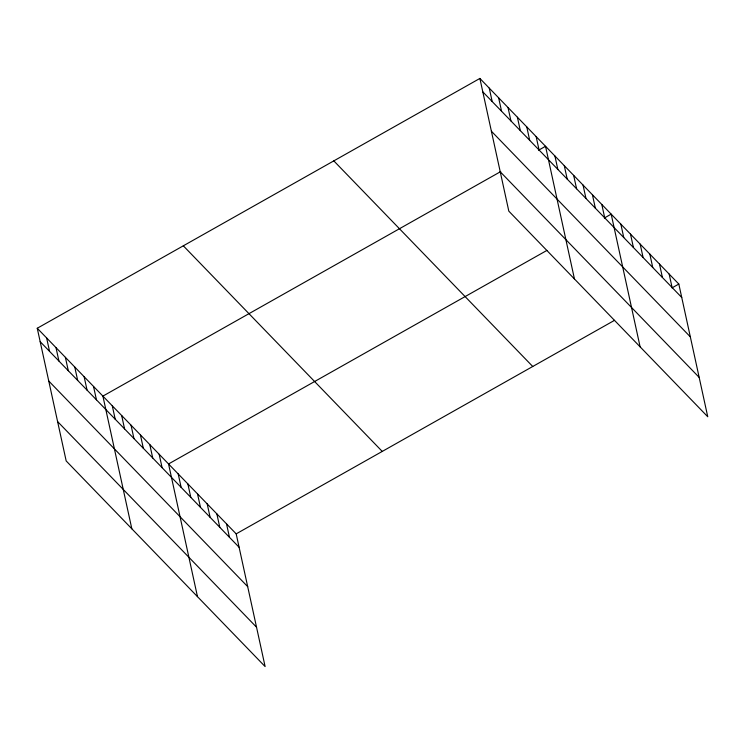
<?xml version="1.0" encoding="UTF-8"?>
<svg xmlns="http://www.w3.org/2000/svg" width="745" height="745" viewBox="0 0 745 745"><rect width="100%" height="100%" fill="white"/><g stroke="black" fill="none" stroke-linecap="round" stroke-linejoin="round"><path stroke-width="1.12" d="M37.25 328.256L236.184 533.858L265.118 666.561L66.184 460.95L37.25 328.256L479.882 78.439L678.816 284.05L707.75 416.744L508.816 211.142L479.882 78.439M500.733 171.574L102.903 396.107L131.828 528.801M538.719 150.145L545.536 146.29L574.46 278.993M546.914 250.413L168.547 463.958L197.481 596.652M604.363 217.996L611.179 214.141L640.113 346.844M236.184 533.858L614.55 320.322M671.999 287.896L678.816 284.05M482.807 91.859L681.74 297.469M491.393 131.222L690.326 336.833M500.23 171.778L699.164 377.389M333.816 160.883L532.75 366.493M183.317 245.813L382.25 451.423M40.174 341.666L239.108 547.277M48.76 381.03L247.694 586.641M57.598 421.586L256.531 627.197M669.159 274.067L672.083 287.477M659.493 264.075L662.417 277.494M649.826 254.092L652.75 267.502M640.169 244.109L643.093 257.519M630.503 234.116L633.427 247.536M620.846 224.133L623.77 237.543M601.802 204.456L604.726 217.866M592.424 194.762L595.348 208.172M583.046 185.067L585.97 198.477M573.669 175.373L576.593 188.783M564.291 165.679L567.215 179.098M554.913 155.984L557.837 169.404M536.149 136.605L539.073 150.015M526.771 126.911L529.695 140.321M517.393 117.216L520.317 130.626M508.015 107.522L510.94 120.932M498.638 97.828L501.562 111.247M489.26 88.133L492.184 101.553M226.527 523.875L229.451 537.285M216.86 513.892L219.784 527.302M207.194 503.899L210.118 517.319M197.537 493.916L200.461 507.326M187.87 483.924L190.794 497.343M178.213 473.941L181.137 487.351M159.169 454.264L162.093 467.674M149.792 444.569L152.716 457.979M140.414 434.875L143.338 448.285M131.036 425.181L133.96 438.6M121.658 415.487L124.583 428.906M112.281 405.792L115.205 419.212M93.516 386.413L96.45 399.823M84.138 376.719L87.063 390.129M74.761 367.024L77.685 380.434M65.383 357.33L68.307 370.749M56.005 347.636L58.93 361.055M46.628 337.941L49.552 351.361"/></g></svg>
